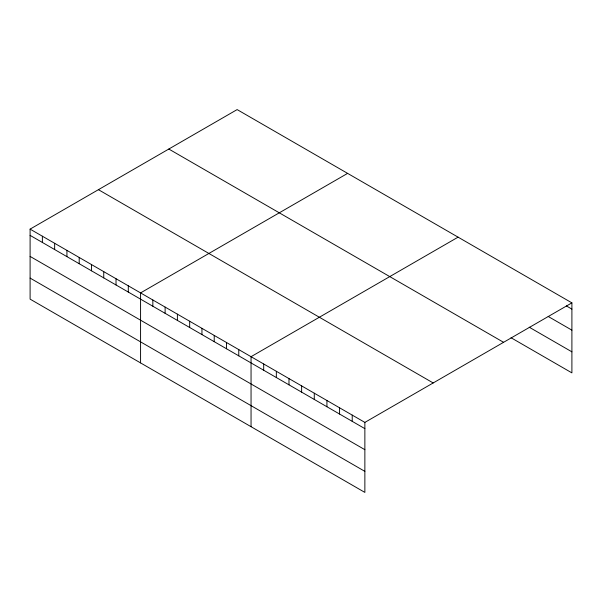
<?xml version="1.0" encoding="UTF-8"?>
<svg xmlns="http://www.w3.org/2000/svg" width="602" height="602" viewBox="0 0 602 602"><rect width="100%" height="100%" fill="white"/><g stroke="black" fill="none" stroke-linecap="round" stroke-linejoin="round"><path stroke-width="0.9" d="M30.1 229.121L364.865 422.401L364.865 492.406L30.1 299.134L30.1 229.121L237.135 109.594L571.9 302.866L571.9 372.879L511.038 337.737M347.61 173.376L140.575 292.903L140.575 362.908M458.077 237.158L251.049 356.685L251.049 426.69M364.865 422.401L571.9 302.866M566.369 305.921L571.9 309.112M548.189 316.464L571.9 330.152M529.218 327.195L571.9 351.831M168.816 149.04L503.581 342.312M98.419 189.675L433.184 382.955M30.1 235.367L364.865 428.647M30.1 256.407L364.865 449.686M30.1 278.086L364.865 471.366M352.223 415.094L352.223 421.34M339.573 407.795L339.573 414.041M326.924 400.496L326.924 406.741M314.282 393.196L314.282 399.435M301.632 385.89L301.632 392.135M288.983 378.59L288.983 384.836M276.341 371.291L276.341 377.529M263.691 363.984L263.691 370.23M238.768 349.596L238.768 355.842M226.495 342.515L226.495 348.754M214.222 335.427L214.222 341.673M201.948 328.338L201.948 334.584M189.675 321.25L189.675 327.496M177.394 314.161L177.394 320.407M165.121 307.08L165.121 313.318M152.848 299.992L152.848 306.237M128.301 285.815L128.301 292.06M116.02 278.734L116.02 284.972M103.747 271.645L103.747 277.891M91.474 264.556L91.474 270.802M79.201 257.468L79.201 263.714M66.927 250.387L66.927 256.625M54.647 243.298L54.647 249.544M42.373 236.21L42.373 242.455"/></g></svg>
